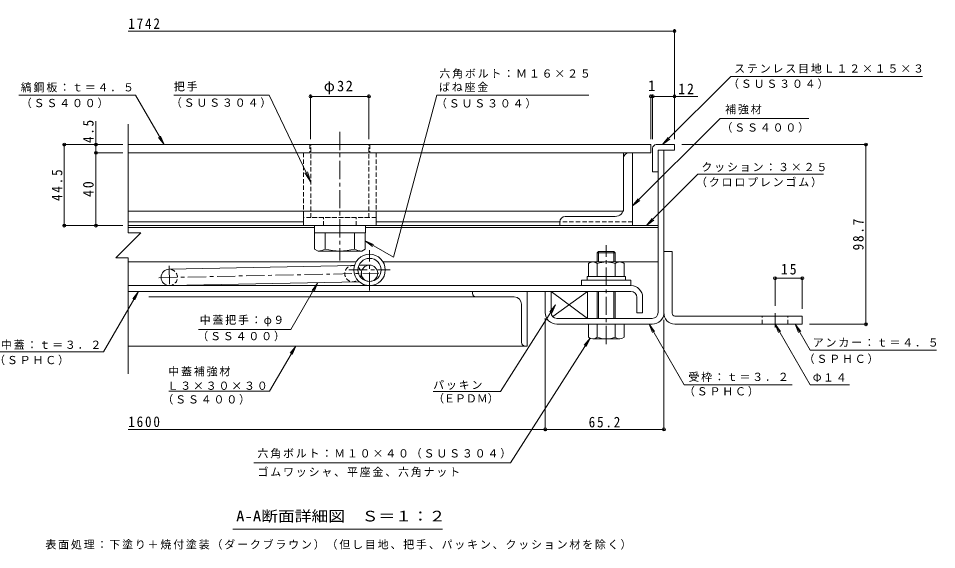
# Model space of a CAD drawing. Units: millimetres on the paper, enlarged 10 times, with parts at other scales. Extents: x -2620 to 2676, y -1962 to 1874.
# Drawn here: x 125 to 2647, y 132 to 1592 of the extents above; entities that cross this region are included whole.
import ezdxf
from ezdxf.enums import TextEntityAlignment as Align

# ---------------------------------------------------------------- set-up
doc = ezdxf.new("R2010")
doc.units = ezdxf.units.MM
doc.header["$LTSCALE"] = 10
doc.header["$PDMODE"] = 32
doc.header["$PDSIZE"] = 8
doc.linetypes.add('CHAIN1', pattern=[8, 5, -1, 1, -1])
doc.linetypes.add('DASHED1', pattern=[1.8, 1.2, -0.6])
for name, color, linetype, lineweight in [('D-1', 2, 'Continuous', 9), ('D-2', 3, 'Continuous', 9), ('D-3', 4, 'Continuous', 9), ('D-5', 7, 'Continuous', 9), ('D-6', 6, 'Continuous', 9), ('D-7', 5, 'Continuous', 5), ('D-8', 5, 'Continuous', 5), ('D-9', 134, 'Continuous', 5), ('D-A', 3, 'Continuous', 9), ('D-B', 6, 'Continuous', 9), ('D-C', 5, 'Continuous', 9), ('D-E', 3, 'Continuous', 9), ('D-F', 7, 'Continuous', 9)]:
    doc.layers.add(name, color=color, linetype=linetype, lineweight=lineweight)
doc.styles.add('ＭＳ ゴシック', font='')
doc.styles.get('ＭＳ ゴシック').set_extended_font_data('MS Gothic')

msp = doc.modelspace()

# ---------------------------------------------------------------- linework, layer by layer
at = {"layer": 'D-1'}
for p, q in [((1898.16, 1229.53), (1882.16, 1229.53)), ((1882.16, 783.03), (1882.16, 1229.53)), ((1898.16, 783.03), (1898.16, 1229.53)), ((1588.16, 783.03), (1588.16, 841.03)), ((1866.16, 767.03), (1604.16, 767.03)), ((1604.16, 751.03), (1714.66, 751.03)), ((1866.16, 751.03), (1764.66, 751.03))]:
    msp.add_line(p, q, dxfattribs=at)
msp.add_lwpolyline([(1572.16, 783.03), (1572.16, 841.03), (1588.16, 841.03)], dxfattribs=at)
for centre, radius, start, end in [((1604.16, 783.03), 32, 180, 270), ((1604.16, 783.03), 16, 180, 270), ((1866.16, 783.03), 16, 270, 0), ((1866.16, 783.03), 32, 270, 0)]:
    msp.add_arc(centre, radius, start, end, dxfattribs=at)
at = {"layer": 'D-2'}
for p, q in [((427.16, 1244.53), (1862.16, 1244.53)), ((1862.16, 1244.53), (1862.16, 1222.03)), ((427.16, 1222.03), (1862.16, 1222.03))]:
    msp.add_line(p, q, dxfattribs=at)
at = {"layer": 'D-2', "linetype": 'DASHED1'}
for p, q in [((925.66, 1244.53), (925.66, 1222.03)), ((1090.66, 1244.53), (1090.66, 1222.03))]:
    msp.add_line(p, q, dxfattribs=at)
at = {"layer": 'D-2', "linetype": 'CHAIN1'}
for p, q in [((1089.66, 843.54), (1089.66, 954.52)), ((1032.92, 900.28), (1146.4, 900.28))]:
    msp.add_line(p, q, dxfattribs=at)
at = {"layer": 'D-2'}
for radius in [43.25, 31.75]:
    msp.add_circle((1089.66, 900.28), radius, dxfattribs=at)
at = {"layer": 'D-3'}
for p, q in [((1877.16, 1244.53), (1927.16, 1244.53)), ((1867.16, 1234.53), (1867.16, 1169.53)), ((1882.16, 1169.53), (1882.16, 1229.53)), ((1882.16, 1169.53), (1867.16, 1169.53))]:
    msp.add_line(p, q, dxfattribs=at)
msp.add_lwpolyline([(1927.16, 1244.53), (1927.16, 1229.53), (1882.16, 1229.53)], dxfattribs=at)
msp.add_arc((1877.16, 1234.53), 10, 90, 180, dxfattribs=at)
at = {"layer": 'D-5'}
for p, q in [((2081.91, 1431.93), (2607.75, 1431.93)), ((126.81, 1380.7), (446.63, 1380.7)), ((525.66, 1244.53), (446.63, 1380.7)), ((813.65, 1380.7), (552.49, 1380.7)), ((813.65, 1380.7), (928.66, 1141.71)), ((1155.47, 934.85), (1274.93, 1380.7)), ((1691.92, 1380.7), (1274.93, 1380.7)), ((2296.15, 1316.39), (2052.59, 1316.39)), ((338.35, 1244.53), (338.35, 1308.87)), ((525.66, 1244.53), (510.4, 1264.33)), ((525.66, 1244.53), (516.04, 1267.61)), ((1894.51, 1244.53), (1914.34, 1259.75)), ((928.66, 1141.71), (912.24, 1166.81)), ((928.66, 1141.71), (919.29, 1170.21)), ((1991.57, 1163.04), (1850.57, 1022.03)), ((1991.57, 1163.04), (2336.11, 1163.04)), ((1812.16, 1075.96), (1832, 1091.18)), ((1850.57, 1022.03), (1865.79, 1041.87)), ((1850.57, 1022.03), (1870.4, 1037.25)), ((1077.66, 979.77), (1097.5, 964.55)), ((946.95, 863.68), (931.68, 843.88)), ((358.82, 675.2), (455.07, 841.03)), ((455.07, 841.03), (439.8, 821.23)), ((455.07, 841.03), (445.45, 817.95)), ((1448.92, 565.91), (1600.65, 804.01)), ((1600.65, 804.01), (1584.58, 784.86)), ((1600.65, 804.01), (1590.08, 781.35)), ((1857.34, 751.03), (1866.9, 727.93)), ((2203.16, 751.03), (2212.73, 727.93)), ((2203.16, 751.03), (2218.38, 731.19)), ((2203.16, 751.03), (2299.58, 584.04)), ((2258.46, 751.03), (2299.58, 679.82)), ((2258.46, 751.03), (2268.03, 727.93)), ((2258.46, 751.03), (2273.68, 731.19)), ((1476.7, 369.9), (1695.12, 712.65)), ((1695.12, 712.65), (1679.05, 693.5)), ((1695.12, 712.65), (1684.55, 690)), ((814.96, 567.08), (886.9, 691.03)), ((886.9, 691.03), (871.64, 671.23)), ((886.9, 691.03), (877.28, 667.95)), ((71.1, 675.2), (358.82, 675.2)), ((2299.58, 679.82), (2647.01, 679.82)), ((1953.75, 584.04), (2250.09, 584.04)), ((2299.58, 584.04), (2407.63, 584.04)), ((538.35, 567.08), (814.96, 567.08)), ((1264.36, 565.91), (1448.92, 565.91)), ((771.83, 369.9), (1476.7, 369.9)), ((1289.6, 187.69), (714.6, 187.69))]:
    msp.add_line(p, q, dxfattribs=at)
for points in [[(2081.91, 1431.93), (1894.51, 1244.53), (1909.73, 1264.36)], [(2052.59, 1316.39), (1812.16, 1075.96), (1827.38, 1095.8)], [(1155.47, 934.85), (1077.66, 979.77), (1100.76, 970.21)], [(619.55, 736.76), (873.28, 736.76), (946.95, 863.68), (937.33, 840.6)], [(1953.75, 584.04), (1857.34, 751.03), (1872.56, 731.19)]]:
    msp.add_lwpolyline(points, dxfattribs=at)
at = {"layer": 'D-6'}
for p, q in [((427.16, 1022.03), (908.16, 1022.03)), ((427.16, 1017.03), (938.16, 1017.03)), ((1078.16, 1017.03), (1882.16, 1017.03)), ((1108.16, 1022.03), (1882.16, 1022.03)), ((1052.28, 922.03), (427.16, 922.03)), ((539.19, 902.02), (1048.23, 912.67)), ((1060.54, 912.92), (1089.19, 913.52)), ((1127.04, 922.03), (1697.16, 922.03)), ((1782.16, 922.03), (1882.16, 922.03)), ((540.13, 857.03), (1060.96, 867.92)), ((1089.66, 868.52), (1090.13, 868.53)), ((1588.16, 841.03), (1588.16, 783.03)), ((1592.68, 771.88), (1688.16, 841.03))]:
    msp.add_line(p, q, dxfattribs=at)
at = {"layer": 'D-6', "linetype": 'CHAIN1'}
for p, q in [((539.01, 911.03), (540.26, 851.15)), ((511.15, 878.93), (1114.94, 891.56))]:
    msp.add_line(p, q, dxfattribs=at)
at = {"layer": 'D-6'}
msp.add_lwpolyline([(1604.16, 767.03), (1688.16, 767.03), (1688.16, 841.03), (1588.16, 841.03), (1688.16, 767.03)], dxfattribs=at)
msp.add_circle((1089.66, 891.03), 22.5, dxfattribs=at)
msp.add_arc((539.66, 879.53), 22.5, 90, 270, dxfattribs=at)
at = {"layer": 'D-6', "linetype": 'DASHED1'}
msp.add_arc((539.66, 879.53), 22.5, 270, 90, dxfattribs=at)
at = {"layer": 'D-7', "linetype": 'DASHED1'}
for p, q in [((908.16, 1222.03), (908.16, 1062.03)), ((1108.16, 1222.03), (1108.16, 1062.03)), ((1108.16, 1044.53), (908.16, 1044.53)), ((963.16, 1022.03), (963.16, 1044.53)), ((1053.16, 1022.03), (1053.16, 1044.53))]:
    msp.add_line(p, q, dxfattribs=at)
at = {"layer": 'D-7'}
for p, q in [((908.16, 1062.03), (908.16, 1022.03)), ((1108.16, 1062.03), (1108.16, 1022.03)), ((1108.16, 1022.03), (908.16, 1022.03)), ((1718.72, 951.03), (1714.66, 946.97)), ((1764.66, 946.97), (1714.66, 946.97)), ((1714.66, 922.03), (1714.66, 946.97)), ((1760.6, 951.03), (1718.72, 951.03)), ((1718.72, 922.03), (1718.72, 951.03)), ((1760.6, 951.03), (1764.66, 946.97)), ((1760.6, 922.03), (1760.6, 951.03)), ((1764.66, 946.97), (1764.66, 923.53)), ((1764.66, 946.97), (1764.66, 922.03)), ((1714.66, 841.03), (1714.66, 767.03)), ((1718.72, 767.03), (1718.72, 841.03)), ((1760.6, 767.03), (1760.6, 841.03)), ((1764.66, 841.03), (1764.66, 767.03)), ((1788.66, 751.03), (1690.66, 751.03)), ((1690.66, 715.5), (1690.66, 751.03)), ((1714.66, 751.03), (1714.66, 715.5)), ((1764.66, 751.03), (1764.66, 715.5)), ((1788.66, 715.5), (1788.66, 751.03)), ((1776.66, 711.03), (1702.66, 711.03))]:
    msp.add_line(p, q, dxfattribs=at)
at = {"layer": 'D-7', "linetype": 'CHAIN1'}
msp.add_line((1739.66, 696.64), (1739.66, 968.69), dxfattribs=at)
at = {"layer": 'D-7', "color": 2, "lineweight": 9}
for p, q in [((1690.59, 918.23), (1697.16, 922.03)), ((1690.59, 918.23), (1690.59, 882.03)), ((1782.16, 922.03), (1697.16, 922.03)), ((1715.13, 918.23), (1715.13, 882.03)), ((1764.2, 918.23), (1764.2, 882.03))]:
    msp.add_line(p, q, dxfattribs=at)
at = {"layer": 'D-7', "color": 134}
for p, q in [((1672.16, 872.03), (1672.16, 857.03)), ((1672.16, 872.03), (1807.16, 872.03)), ((1807.16, 872.03), (1807.16, 857.03)), ((1672.16, 857.03), (1807.16, 857.03))]:
    msp.add_line(p, q, dxfattribs=at)
at = {"layer": 'D-7', "color": 6, "lineweight": 9}
for p, q in [((1687.16, 882.03), (1687.16, 872.03)), ((1687.16, 872.03), (1792.16, 872.03))]:
    msp.add_line(p, q, dxfattribs=at)
at = {"layer": 'D-7', "color": 2, "lineweight": 9}
msp.add_lwpolyline([(1782.16, 922.03), (1788.74, 918.23), (1788.74, 882.03), (1690.59, 882.03)], dxfattribs=at)
at = {"layer": 'D-7', "color": 6, "lineweight": 9}
msp.add_lwpolyline([(1687.16, 882.03), (1792.16, 882.03), (1792.16, 872.03)], dxfattribs=at)
at = {"layer": 'D-7', "color": 2, "lineweight": 9}
for centre, radius, start, end in [((1705.07, 893.15), 28.97, 94.38438, 120), ((1702.09, 897.83), 24.21, 57.42749, 88.18784), ((1739.66, 840.82), 81.2, 72.41188, 107.5881), ((1777.24, 897.83), 24.21, 91.81215, 122.57249), ((1774.26, 893.15), 28.97, 59.99998, 85.6156)]:
    msp.add_arc(centre, radius, start, end, dxfattribs=at)
at = {"layer": 'D-7'}
for centre, radius, start, end in [((1702.66, 729.36), 18.33, 229.1022, 310.89809), ((1739.66, 783.11), 72.08, 249.70546, 290.29454), ((1776.66, 729.36), 18.33, 229.10191, 310.8978)]:
    msp.add_arc(centre, radius, start, end, dxfattribs=at)
at = {"layer": 'D-8'}
for p, q in [((427.16, 1222.03), (1812.16, 1222.03)), ((1812.16, 1222.03), (1812.16, 1032.03)), ((908.16, 1032.03), (427.16, 1032.03)), ((1612.16, 1032.03), (1108.16, 1032.03))]:
    msp.add_line(p, q, dxfattribs=at)
at = {"layer": 'D-8', "linetype": 'DASHED1'}
msp.add_line((1812.16, 1032.03), (1612.16, 1032.03), dxfattribs=at)
at = {"layer": 'D-9'}
for p, q in [((1802.16, 1222.03), (1812.16, 1222.03)), ((1812.16, 1022.03), (1812.16, 1222.03)), ((1787.16, 1207.03), (1787.16, 1069.53)), ((1764.66, 1047.03), (1627.16, 1047.03)), ((1612.16, 1032.03), (1612.16, 1022.03)), ((1612.16, 1022.03), (1812.16, 1022.03)), ((938.66, 1002.03), (938.66, 957.66)), ((968.16, 957.52), (968.16, 1002.03)), ((1048.16, 957.52), (1048.16, 1002.03)), ((1077.66, 1002.03), (1077.66, 957.52)), ((948.21, 952.15), (938.66, 957.66)), ((1068.16, 952.03), (948.41, 952.03)), ((1068.16, 952.03), (1077.66, 957.52))]:
    msp.add_line(p, q, dxfattribs=at)
for centre, radius, start, end in [((1802.16, 1207.03), 15, 90, 180), ((1764.66, 1069.53), 22.5, 270, 0), ((1627.16, 1032.03), 15, 90, 180), ((949.45, 986.54), 34.53, 267.86055, 302.81094), ((1008.16, 1100.63), 148.6, 254.38446, 285.61554), ((1066.87, 986.54), 34.53, 237.18906, 272.13945)]:
    msp.add_arc(centre, radius, start, end, dxfattribs=at)
at = {"layer": 'D-A'}
for p, q in [((1807.66, 857.03), (427.16, 857.03)), ((427.16, 841.03), (1807.66, 841.03)), ((1823.66, 825.03), (1823.66, 782.03)), ((1839.66, 825.03), (1839.66, 782.03)), ((1823.66, 782.03), (1839.66, 782.03))]:
    msp.add_line(p, q, dxfattribs=at)
for radius in [32, 16]:
    msp.add_arc((1807.66, 825.03), radius, 0, 90, dxfattribs=at)
at = {"layer": 'D-B', "color": 4}
for p, q in [((1787.16, 1222.03), (427.16, 1222.03)), ((1787.16, 1222.03), (1787.16, 1062.03)), ((1787.16, 1062.03), (427.16, 1062.03))]:
    msp.add_line(p, q, dxfattribs=at)
at = {"layer": 'D-B'}
for p, q in [((1372.16, 841.03), (483.69, 841.03)), ((1372.16, 841.03), (1522.16, 841.03)), ((1372.16, 836.03), (1372.16, 841.03)), ((1522.16, 841.03), (1522.16, 691.03)), ((1382.16, 826.03), (483.69, 826.03)), ((1382.16, 826.03), (1487.16, 826.03)), ((1507.16, 701.03), (1507.16, 806.03)), ((1517.16, 691.03), (427.16, 691.03)), ((1517.16, 691.03), (1522.16, 691.03))]:
    msp.add_line(p, q, dxfattribs=at)
for centre, radius, start, end in [((1382.16, 836.03), 10, 180, 270), ((1487.16, 806.03), 20, 0, 90), ((1517.16, 701.03), 10, 180, 270)]:
    msp.add_arc(centre, radius, start, end, dxfattribs=at)
at = {"layer": 'D-C', "color": 2, "linetype": 'CHAIN1'}
msp.add_line((1008.41, 1279.71), (1008.41, 926.4), dxfattribs=at)
at = {"layer": 'D-C', "color": 2, "linetype": 'DASHED1'}
for p in [(928.16, 1244.53), (1088.16, 1044.53)]:
    msp.add_line(p, (1088.16, 1244.53), dxfattribs=at)
at = {"layer": 'D-C', "color": 134, "lineweight": 5}
for p, q in [((938.16, 1022.03), (1078.16, 1022.03)), ((1078.16, 1022.03), (1078.16, 1002.03))]:
    msp.add_line(p, q, dxfattribs=at)
at = {"layer": 'D-C', "color": 2, "linetype": 'DASHED1'}
msp.add_lwpolyline([(1088.16, 1044.53), (928.16, 1044.53), (928.16, 1244.53)], dxfattribs=at)
at = {"layer": 'D-C', "color": 134, "lineweight": 5}
msp.add_lwpolyline([(938.16, 1022.03), (938.16, 1002.03), (1078.16, 1002.03)], dxfattribs=at)
at = {"layer": 'D-C', "color": 4, "linetype": 'DASHED1'}
for start, end in [(80.02124, 305.26021), (335.39008, 49.89137)]:
    msp.add_arc((1044.2, 890.08), 22.5, start, end, dxfattribs=at)
at = {"layer": 'D-E'}
for p, q in [((1898.16, 951.03), (1898.16, 783.03)), ((1898.16, 951.03), (1920.66, 951.03)), ((1920.66, 781.03), (1920.66, 951.03)), ((1928.16, 773.53), (2278.16, 773.53)), ((2278.16, 773.53), (2278.16, 751.03)), ((2278.16, 751.03), (1928.16, 751.03))]:
    msp.add_line(p, q, dxfattribs=at)
at = {"layer": 'D-E', "linetype": 'CHAIN1'}
msp.add_line((2203.16, 742.29), (2203.16, 781.74), dxfattribs=at)
at = {"layer": 'D-E', "linetype": 'DASHED1'}
for p, q in [((2168.16, 751.03), (2168.16, 773.53)), ((2238.16, 751.03), (2238.16, 773.53))]:
    msp.add_line(p, q, dxfattribs=at)
at = {"layer": 'D-E'}
for radius, start in [(30, 176.17647), (7.5, 180.00027)]:
    msp.add_arc((1928.16, 781.03), radius, start, 270, dxfattribs=at)
at = {"layer": 'D-F'}
for p, q in [((1927.16, 1556.5), (427.16, 1556.5)), ((1927.16, 1259.53), (1927.16, 1561.5)), ((927.91, 1259.53), (927.91, 1382.15)), ((927.91, 1377.15), (1087.91, 1377.15)), ((1087.91, 1259.53), (1087.91, 1382.15)), ((1862.16, 1259.53), (1862.16, 1382.15)), ((1862.16, 1377.15), (1867.16, 1377.15)), ((1867.16, 1259.53), (1867.16, 1382.15)), ((1867.16, 1377.15), (1991.52, 1377.15)), ((427.16, 1300.29), (427.16, 1002.19)), ((412.16, 1244.53), (248.39, 1244.53)), ((251.39, 1022.03), (251.39, 1244.53)), ((338.35, 1222.03), (338.35, 1244.53)), ((2455.79, 1244.53), (1947.16, 1244.53)), ((2452.79, 751.03), (2452.79, 1244.53)), ((412.16, 1222.03), (333.35, 1222.03)), ((338.35, 1022.03), (338.35, 1222.03)), ((248.39, 1022.03), (412.16, 1022.03)), ((427.16, 933.37), (392.76, 933.37)), ((427.16, 933.37), (427.16, 614.49)), ((2203.16, 880.28), (2203.16, 801.74)), ((2203.16, 877.28), (2278.16, 877.28)), ((2278.16, 880.28), (2278.16, 793.53)), ((1572.16, 768.03), (1572.16, 457.13)), ((1898.16, 459.13), (1898.16, 763.03)), ((2455.79, 751.03), (2298.16, 751.03)), ((1572.16, 462.13), (427.16, 462.13)), ((1572.16, 462.13), (1898.16, 462.13))]:
    msp.add_line(p, q, dxfattribs=at)
msp.add_lwpolyline([(427.16, 1002.19), (461.57, 1002.19), (392.76, 933.37)], dxfattribs=at)
for p in [(1927.16, 1556.5), (927.91, 1377.15), (1087.91, 1377.15), (1862.16, 1377.15), (1867.16, 1377.15), (1927.16, 1377.15), (251.39, 1244.53), (338.35, 1244.53), (2452.79, 1244.53), (338.35, 1222.03), (251.39, 1022.03), (338.35, 1022.03), (2203.16, 877.28), (2278.16, 877.28), (2452.79, 751.03), (1572.16, 462.13), (1898.16, 462.13)]:
    msp.add_point(p, dxfattribs=at)

# ---------------------------------------------------------------- texts
at = {"layer": 'D-5', "style": 'ＭＳ ゴシック'}
msp.add_text('（ＥＰＤＭ）', height=21.99, dxfattribs=at).set_placement((1264.36, 529.34), align=Align.BOTTOM_LEFT)
at = {"layer": 'D-5', "color": 2, "style": 'ＭＳ ゴシック', "width": 1.15}
msp.add_text('A-A断面詳細図\u3000Ｓ＝１：２', height=29.33, dxfattribs=at).set_placement((723.35, 200.19), align=Align.BOTTOM_LEFT)
at = {"layer": 'D-5', "char_height": 21.99, "attachment_point": 7, "style": 'ＭＳ ゴシック'}
for s, insert in [('\\T1.17;ステンレス目地Ｌ１２×１５×３', (2091.1, 1440.1)), ('\\T1.17;六角ボルト：Ｍ１６×２５', (1281.46, 1426.05)), ('\\T1.17;縞鋼板：ｔ＝４．５', (132.14, 1388.24)), ('\\T1.17;把手', (552.49, 1390.53)), ('\\T1.17;ばね座金', (1280.41, 1389.33)), ('\\T1.17;（ＳＵＳ３０４）', (2074.26, 1397.65)), ('\\T1.17;（ＳＳ４００）', (132.14, 1344.58)), ('\\T1.17;（ＳＵＳ３０４）', (544.08, 1345.63)), ('\\T1.17;（ＳＵＳ３０４）', (1272.15, 1343.77)), ('\\T1.17;補強材', (2066.35, 1327.86)), ('\\T1.17;（ＳＳ４００）', (2056.15, 1277.34)), ('\\T1.17;クッション：３×２５', (2001.13, 1169.37)), ('\\T1.17;（クロロプレンゴム）', (1986.31, 1127.26)), ('\\T1.17;中蓋把手：φ９', (623.27, 745.65)), ('\\T1.17;（ＳＳ４００）', (616.63, 704.11)), ('\\T1.17;中蓋：ｔ＝３．２', (77.53, 680.9)), ('\\T1.17;アンカー：ｔ＝４．５', (2306.88, 688.34)), ('\\T1.17;（ＳＰＨＣ）', (58.86, 638.34)), ('\\T1.17;（ＳＰＨＣ）', (2281.9, 641.74)), ('\\T1.17;中蓋補強材', (537.06, 607.58)), ('\\T1.17;受枠：ｔ＝３．２', (1965.25, 592.59)), ('\\T1.17;Φ１４', (2306.88, 592.56)), ('\\T1.17;Ｌ３×３０×３０', (534.71, 570.39)), ('\\T1.17;パッキン', (1264.36, 570.73)), ('\\T1.17;（ＳＰＨＣ）', (1953.09, 552.45)), ('\\T1.17;（ＳＳ４００）', (520.87, 530.25)), ('\\T1.17;六角ボルト：Ｍ１０×４０（ＳＵＳ３０４）', (781.98, 381.92)), ('\\T1.17;ゴムワッシャ、平座金、六角ナット', (781.98, 331.09)), ('\\T1.17;表面処理：下塗り＋焼付塗装（ダークブラウン）（但し目地、把手、パッキン、クッション材を除く）', (199.6, 131.56))]:
    msp.add_mtext(s, dxfattribs=dict(at, insert=insert))
at = {"layer": 'D-F', "color": 2, "style": 'ＭＳ ゴシック'}
msp.add_text('1', height=29.33, dxfattribs=at).set_placement((1854.66, 1383.15), align=Align.BOTTOM_LEFT)
at = {"layer": 'D-F', "color": 2, "char_height": 29.33, "attachment_point": 7, "style": 'ＭＳ ゴシック'}
for s, insert in [('\\T1.28;\\W0.9;1742', (427.16, 1562.5)), ('\\T1.19;φ32', (964.16, 1383.15)), ('\\T1.27;\\W0.95;12', (1937.44, 1383.15)), ('\\T1.27;\\W0.95;15', (2219.41, 887.28)), ('\\T1.28;\\W0.9;1600', (427.16, 468.13)), ('\\T1.28;\\W0.9;65.2', (1691.41, 467.13))]:
    msp.add_mtext(s, dxfattribs=dict(at, insert=insert))
at = {"layer": 'D-F', "color": 2, "char_height": 29.33, "attachment_point": 7, "rotation": 90, "style": 'ＭＳ ゴシック'}
for s, insert in [('\\T1.27;\\W0.9;4.5', (332.35, 1249)), ('\\T1.28;\\W0.9;44.5', (246.39, 1089.53)), ('\\T1.27;\\W0.95;40', (332.35, 1100.78)), ('\\T1.28;\\W0.9;98.7', (2446.79, 954.03))]:
    msp.add_mtext(s, dxfattribs=dict(at, insert=insert))

doc.saveas('drawing.dxf')
